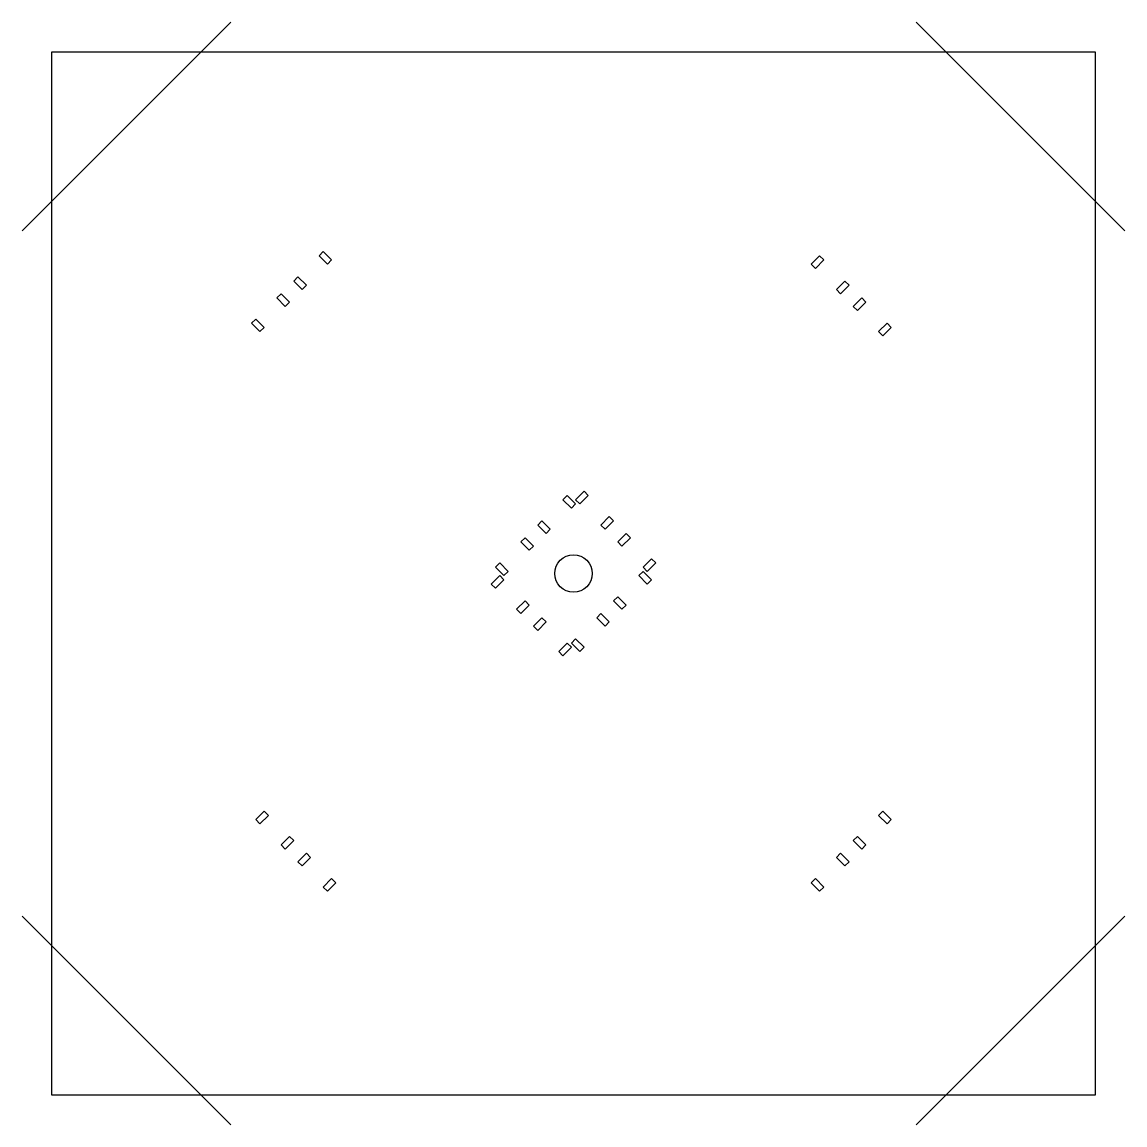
# Model space of a CAD drawing. Header units: inches. Extents: x -5 to 180, y -5 to 180.
import ezdxf

# ---------------------------------------------------------------- set-up
doc = ezdxf.new("R2010")
doc.units = ezdxf.units.IN
doc.header["$MEASUREMENT"] = 0

msp = doc.modelspace()

# ---------------------------------------------------------------- linework, layer by layer
for p, q in [((-5, 145), (30, 180)), ((145, 180), (180, 145)), ((30, -5), (-5, 30)), ((180, 30), (145, -5))]:
    msp.add_line(p, q)
for points in [[(0, 0), (0, 175), (175, 175), (175, 0)], [(45.52, 141.5), (46.93, 140.09), (46.22, 139.38), (44.81, 140.8)], [(129.48, 140.09), (128.07, 138.67), (127.36, 139.38), (128.78, 140.8)], [(41.28, 137.26), (42.69, 135.85), (41.98, 135.14), (40.57, 136.55)], [(133.72, 135.85), (132.31, 134.43), (131.6, 135.14), (133.02, 136.55)], [(38.45, 134.43), (39.86, 133.02), (39.15, 132.31), (37.74, 133.72)], [(136.55, 133.02), (135.14, 131.6), (134.43, 132.31), (135.85, 133.72)], [(34.2, 130.19), (35.62, 128.78), (34.91, 128.07), (33.5, 129.48)], [(140.8, 128.78), (139.38, 127.36), (138.67, 128.07), (140.09, 129.48)], [(86.44, 100.58), (87.85, 99.17), (87.15, 98.46), (85.73, 99.87)], [(89.97, 100.58), (88.56, 99.17), (87.85, 99.87), (89.27, 101.29)], [(82.2, 96.34), (83.61, 94.92), (82.9, 94.22), (81.49, 95.63)], [(94.22, 96.34), (92.8, 94.92), (92.1, 95.63), (93.51, 97.05)], [(79.37, 93.51), (80.78, 92.1), (80.08, 91.39), (78.66, 92.8)], [(97.05, 93.51), (95.63, 92.1), (94.92, 92.8), (96.34, 94.22)], [(75.13, 89.27), (76.54, 87.85), (75.83, 87.15), (74.42, 88.56)], [(101.29, 89.27), (99.87, 87.85), (99.17, 88.56), (100.58, 89.97)], [(75.83, 86.44), (74.42, 85.03), (73.71, 85.73), (75.13, 87.15)], [(99.17, 87.85), (100.58, 86.44), (99.87, 85.73), (98.46, 87.15)], [(94.92, 83.61), (96.34, 82.2), (95.63, 81.49), (94.22, 82.9)], [(80.08, 82.2), (78.66, 80.78), (77.95, 81.49), (79.37, 82.9)], [(82.9, 79.37), (81.49, 77.95), (80.78, 78.66), (82.2, 80.08)], [(92.1, 80.78), (93.51, 79.37), (92.8, 78.66), (91.39, 80.08)], [(87.85, 76.54), (89.27, 75.13), (88.56, 74.42), (87.15, 75.83)], [(87.15, 75.13), (85.73, 73.71), (85.03, 74.42), (86.44, 75.83)], [(36.33, 46.93), (34.91, 45.52), (34.2, 46.22), (35.62, 47.64)], [(139.38, 47.64), (140.8, 46.22), (140.09, 45.52), (138.67, 46.93)], [(40.57, 42.69), (39.15, 41.28), (38.45, 41.98), (39.86, 43.4)], [(135.14, 43.4), (136.55, 41.98), (135.85, 41.28), (134.43, 42.69)], [(43.4, 39.86), (41.98, 38.45), (41.28, 39.15), (42.69, 40.57)], [(132.31, 40.57), (133.72, 39.15), (133.02, 38.45), (131.6, 39.86)], [(47.64, 35.62), (46.22, 34.2), (45.52, 34.91), (46.93, 36.33)], [(128.07, 36.33), (129.48, 34.91), (128.78, 34.2), (127.36, 35.62)]]:
    msp.add_lwpolyline(points, close=True)
msp.add_circle((87.5, 87.5), 3.15)

doc.saveas('drawing.dxf')
